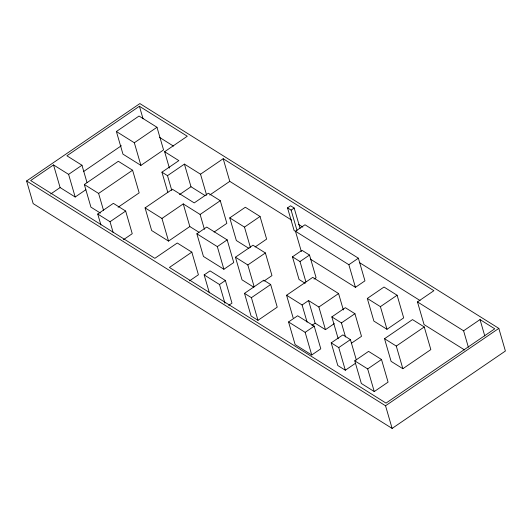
<?xml version="1.0" encoding="UTF-8"?>
<svg xmlns="http://www.w3.org/2000/svg" width="532" height="532" viewBox="0 0 532 532"><rect width="100%" height="100%" fill="white"/><g stroke="black" fill="none" stroke-linecap="round" stroke-linejoin="round"><path stroke-width="0.8" d="M26.6 180.973L139.876 103.58L498.823 328.384L505.4 351.027L392.124 428.42L33.177 203.616L26.6 180.973L385.54 405.776L392.124 428.42M85.878 189.705L75.185 197.013L68.601 174.37L53.526 164.927L30.663 180.548L154.845 258.326L177.262 243.011L191.833 252.135L198.416 274.778L189.585 280.816M169.395 168.112L164.634 151.72L187.291 136.239L139.411 106.254L66.892 155.796L81.968 165.233L86.962 182.41M116.388 131.51L139.045 116.036L156.987 127.274L163.57 149.918L140.913 165.399L122.965 154.154L116.388 131.51L134.33 142.756L140.913 165.399M68.601 174.37L81.968 165.233M50.693 194L60.109 187.57L75.185 197.013M83.737 171.424L121.363 145.721M134.33 142.756L156.987 127.274M100.428 213.099L90.919 207.141L84.335 184.498L118.323 161.282L132.588 170.22L139.171 192.863L118.097 207.254M84.335 184.498L98.606 193.435L132.588 170.22M100.907 224.963L97.735 214.03L113.369 203.35L125.658 211.051L132.242 233.694L123.404 239.733M167.833 192.478L161.941 172.182L178.852 160.624L164.634 151.72M161.941 172.182L167.5 175.666L184.418 164.109L200.531 174.197L206.655 195.277M97.735 214.03L110.031 221.731L125.658 211.051M198.968 232.265L189.824 226.546L168.531 241.096L151.66 230.529L145.083 207.886L172.381 189.232L194.22 202.905L208.378 193.236L220.281 200.69L226.858 223.334L214.09 232.058M200.531 174.197L223.187 158.722L433.899 290.691L417.474 301.91L424.051 324.553L464.582 349.943M179.49 194.606L190.995 186.752L205.006 195.523M145.083 207.886L161.954 218.453L183.247 203.902L200.118 214.469L204.428 229.299M209.774 195.018L229.764 181.365L291.569 220.075M200.118 214.469L220.281 200.69M196.86 233.807L206.715 227.071L227.177 239.885L233.754 262.529L223.899 269.265L203.443 256.451L196.86 233.807L217.322 246.622L223.899 269.265M248.963 248.424L236.348 240.524L229.771 217.881L245.325 207.247L260.042 216.464L266.625 239.107L255.127 246.968M191.833 252.135L169.415 267.45L386.013 403.103L494.76 328.809L480.024 319.579L463.598 330.798L417.474 301.91M229.771 217.881L244.487 227.098L260.042 216.464M217.322 246.622L227.177 239.885M295.898 231.639L294.103 230.516L287.526 207.872L290.585 205.784L294.176 208.032L300.075 228.334M287.526 207.872L291.117 210.12L294.176 208.032M209.375 292.866L204.162 274.911L210.054 270.888L225.395 280.497L231.972 303.14L228.7 305.375M253.717 287.167L242.02 279.845L235.443 257.202L252.999 245.205L265.388 252.959L271.965 275.603L263.859 281.142M301.365 251.563L295.466 231.26L304.982 224.763L358.375 258.2L364.952 280.843L355.436 287.347L310.475 259.184M235.443 257.202L247.826 264.956L265.388 252.959M204.162 274.911L219.503 284.52L225.395 280.497M305.202 283.33L299.037 279.473L292.46 256.823L301.97 250.326L309.511 255.047L316.088 277.691L314.053 279.081M244.494 293.351L263.752 280.191L270.662 284.52L277.238 307.163L257.98 320.324L251.071 315.995L244.494 293.351L251.403 297.681L257.98 320.324M292.46 256.823L299.995 261.545L309.511 255.047M251.403 297.681L270.662 284.52M293.152 317.89L286.575 295.247L312.743 277.365L338.585 293.551L343.346 309.95M295.466 231.26L348.859 264.703L358.375 258.2M286.575 295.247L302.096 304.969L308.553 300.56L318.874 307.017L325.451 329.66L334.289 323.629M288.557 321.96L297.621 315.769L314.219 326.163L320.796 348.806L311.739 354.997L295.134 344.603L288.557 321.96L305.155 332.354L311.739 354.997M318.874 307.017L338.585 293.551M311.905 325.404L315.13 323.203L325.451 329.66M305.155 332.354L314.219 326.163M338.192 338.758L331.842 316.899L345.321 307.689L354.924 313.7L361.501 336.344L351.393 343.253M367.306 298.445L384.011 287.034L397.111 295.24L403.688 317.883L386.983 329.295L373.883 321.089L367.306 298.445L380.407 306.651L386.983 329.295M331.842 316.899L341.444 322.911L354.924 313.7M380.407 306.651L397.111 295.24M355.622 363.196L345.328 370.225L337.793 365.511L331.21 342.861L342.881 334.894L350.415 339.615L356.314 359.911M331.21 342.861L338.751 347.582L350.415 339.615M384.523 338.711L412.506 319.592L424.257 326.954L430.84 349.597L402.857 368.716L391.1 361.354L384.523 338.711L396.28 346.073L402.857 368.716M354.758 360.829L368.576 351.386L381.504 359.479L388.081 382.122L374.262 391.565L361.334 383.472L354.758 360.829L367.678 368.922L374.262 391.565M396.28 346.073L424.257 326.954M367.678 368.922L381.504 359.479M385.54 405.776L498.823 328.384M159.367 137.276L173.452 146.094M298.598 224.471L302.808 227.111M359.705 262.742L420.107 300.573M480.024 319.579L484.785 335.971M463.598 330.798L468.359 347.197M348.859 264.703L355.436 287.347M341.444 322.911L345.527 336.969M338.751 347.582L345.328 370.225M291.117 210.12L297.016 230.423M299.995 261.545L305.893 281.847M308.553 300.56L315.13 323.203M302.096 304.969L307.09 322.146M244.487 227.098L250.386 247.4M223.187 158.722L229.764 181.365M247.826 264.956L254.176 286.821M219.503 284.52L224.95 303.26M184.418 164.109L190.995 186.752M183.247 203.902L189.824 226.546M167.5 175.666L171.809 190.496M139.411 106.254L143.035 118.742M161.954 218.453L168.531 241.096M110.031 221.731L113.203 232.664M98.606 193.435L103.594 210.612M53.526 164.927L60.109 187.57"/></g></svg>
